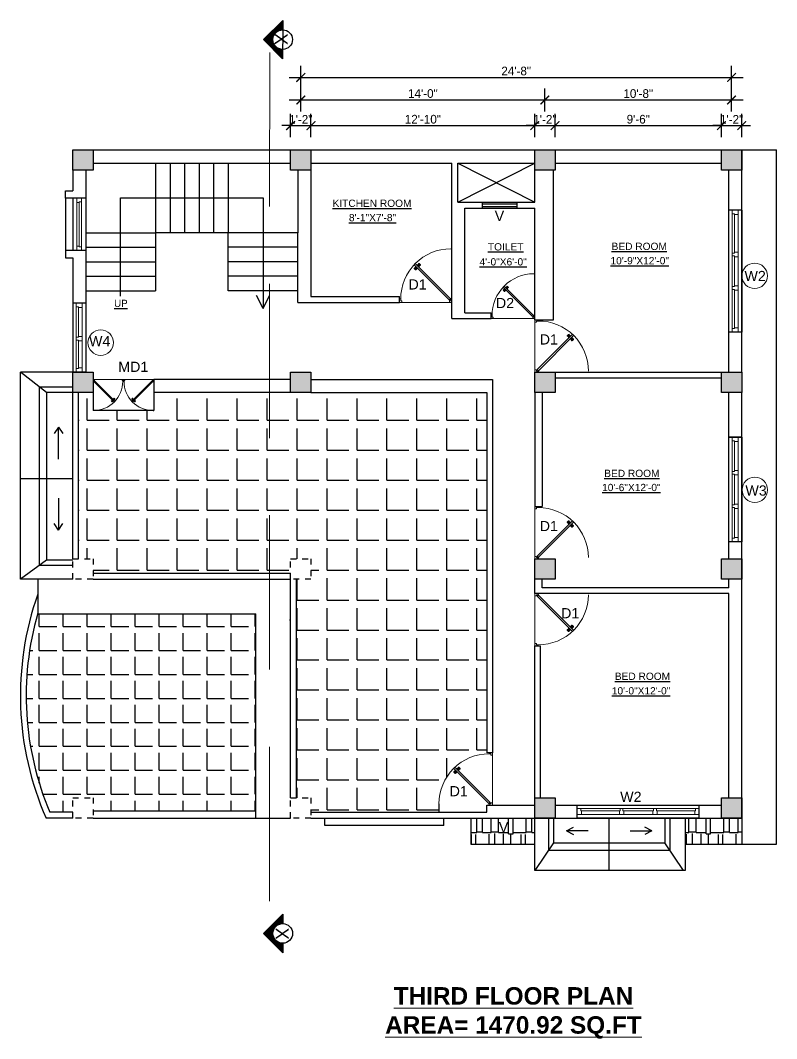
# Model space of a CAD drawing. Header units: inches. Extents: x 1397 to 20304, y -27267 to -746.
# Drawn here: x 6872 to 7393, y -10653 to -9951 of the extents above; entities that cross this region are included whole.
import ezdxf

# ---------------------------------------------------------------- set-up
doc = ezdxf.new("R2010")
doc.units = ezdxf.units.IN
doc.header["$LTSCALE"] = 17
doc.header["$MEASUREMENT"] = 0
for name, pattern in [('21_FP_00$0$HIDDEN', [0.375, 0.25, -0.125]), ('Dash1', [0.472441, 0.23622, -0.23622]), ('PHANTOM2', [1.25, 0.625, -0.125, 0.125, -0.125, 0.125, -0.125])]:
    doc.linetypes.add(name, pattern=pattern)
for name, color, linetype, lineweight in [('25 BOT BAR', 12, 'Continuous', 25), ('aa_section_line', 2, 'PHANTOM2', 13), ('door', 202, 'Continuous', 5), ('DOOR & WIN', 1, 'Continuous', 25), ('OUTLINE', 1, 'Continuous', 25), ('PUERTAS', 7, 'Continuous', 9), ('TEXT', 231, 'Continuous', 20), ('WINDOW FRAME PLAN', 162, 'Continuous', 18)]:
    doc.layers.add(name, color=color, linetype=linetype, lineweight=lineweight)
doc.layers.add('A-Sect-Iden', color=111, linetype='Continuous')
doc.styles.add('ARCHITECTURE', font='stylu.ttf')
doc.styles.add('DIMTEXT', font='arial.ttf', dxfattribs={"height": 6})
doc.styles.add('HEADING', font='swissel.ttf')
doc.dimstyles.new('8 SCALE', dxfattribs={"dimscale": 0, "dimtxt": 6, "dimasz": 6, "dimexe": 8, "dimexo": 8, "dimgap": 1.25, "dimtad": 1, "dimdec": 0, "dimzin": 3, "dimdsep": 46, "dimlunit": 4, "dimtxsty": 'ARCHITECTURE', "dimblk": 'ARCHTICK', "dimcen": 8, "dimdle": 8, "dimclrd": 5, "dimclre": 5, "dimclrt": 7, "dimadec": 0, "dimazin": 0, "dimtfac": 0.75, "dimtdec": 0, "dimtix": 1, "dimtmove": 2, "dimatfit": 3, "dimldrblk": 'ARCHTICK', "dimfxl": 8, "dimfxlon": 1, "dimtolj": 1, "dimtzin": 0, "dimlwd": -1, "dimlwe": -1, "dimarcsym": 0})
pattern_1 = [(0, (-1029.181, -9370.701), (25.5, 12), [6, -5, 7, -3, 9, -4]), (0, (-1023.181, -9370.201), (25.5, 12), [5, -19, 4, -6]), (0, (-1011.181, -9371.451), (25.5, 12), [3, -31]), (90, (-1029.1815, -9370.701), (-8.5, 12), [11.5, -36.5]), (90, (-1023.1815, -9370.701), (-8.5, 12), [11.25, -36.75]), (90, (-1018.1815, -9370.701), (-8.5, 12), [10.5, -37.5]), (90, (-1011.1815, -9371.451), (-8.5, 12), [11.5, -36.5]), (90, (-1008.1815, -9371.451), (-8.5, 12), [11.5, -36.5]), (90, (-999.1815, -9370.701), (-8.5, 12), [11, -37])]
pattern_2 = [(0, (-4219.174, 250.669), (0, 20.625), [15, -5.625]), (90, (-4219.174, 250.669), (-20.625, 1e-15), [15, -5.625])]

# ---------------------------------------------------------------- blocks, each defined once
blk = doc.blocks.new('DFFDFD')
at = {"layer": 'DOOR & WIN'}
for p, q in [((-13646.78, -2252.33), (-13646.78, -2168.33)), ((-13637.78, -2168.33), (-13646.78, -2168.33)), ((-13637.78, -2168.33), (-13637.78, -2252.33)), ((-13637.78, -2252.33), (-13646.78, -2252.33)), ((-13637.78, -2252.33), (-13646.78, -2252.33))]:
    blk.add_line(p, q, dxfattribs=at)
at = {"layer": 'WINDOW FRAME PLAN'}
for p, q in [((-13644.28, -2168.33), (-13644.28, -2170.83)), ((-13644.28, -2249.83), (-13644.28, -2170.83)), ((-13644.28, -2170.83), (-13642.78, -2170.83)), ((-13642.78, -2170.83), (-13642.78, -2171.33)), ((-13642.78, -2171.33), (-13642.78, -2197.83)), ((-13642.78, -2171.33), (-13640.28, -2171.33)), ((-13640.28, -2168.33), (-13640.28, -2171.33)), ((-13640.28, -2171.33), (-13640.28, -2249.33)), ((-13644.28, -2197.83), (-13642.78, -2197.83)), ((-13644.28, -2199.83), (-13642.78, -2199.83)), ((-13642.78, -2197.33), (-13640.28, -2197.33)), ((-13642.78, -2199.83), (-13642.78, -2200.33)), ((-13642.78, -2199.83), (-13642.78, -2220.83)), ((-13642.78, -2200.33), (-13640.28, -2200.33)), ((-13644.28, -2220.83), (-13642.78, -2220.83)), ((-13642.78, -2220.33), (-13640.28, -2220.33)), ((-13642.78, -2220.83), (-13642.78, -2220.33)), ((-13644.28, -2222.83), (-13642.78, -2222.83)), ((-13642.78, -2222.83), (-13642.78, -2249.33)), ((-13642.78, -2223.33), (-13640.28, -2223.33)), ((-13644.28, -2252.33), (-13644.28, -2249.83)), ((-13644.28, -2249.83), (-13642.78, -2249.83)), ((-13642.78, -2249.33), (-13640.28, -2249.33)), ((-13642.78, -2249.83), (-13642.78, -2249.33)), ((-13640.28, -2252.33), (-13640.28, -2249.33))]:
    blk.add_line(p, q, dxfattribs=at)
blk = doc.blocks.new('3ft')
at = {"layer": 'PUERTAS', "color": 6}
for p, q in [((1.01, 2.52), (25.23, 26.74)), ((26.05, 25.92), (1.77, 1.64)), ((26.05, 25.92), (25.23, 26.74)), ((0, 2.4), (0, 0)), ((0.72, 2.4), (0, 2.4)), ((1.6, 0), (0, 0)), ((0.72, 1.52), (0.72, 2.44)), ((0.8, 1.52), (0.72, 1.52)), ((0.8, 1.52), (0.8, 2.41)), ((0.8, 1.2), (0.8, 1.52)), ((1.6, 1.2), (0.8, 1.2)), ((1.57, 1.84), (0.94, 2.47)), ((1.63, 1.89), (0.97, 2.55)), ((1.63, 1.89), (1.57, 1.84)), ((1.77, 1.64), (1.57, 1.84)), ((1.6, 0), (1.6, 1.2)), ((34.4, 0), (34.4, 1.2)), ((34.4, 1.2), (35.2, 1.2)), ((34.4, 0), (36, 0)), ((35.2, 1.2), (35.2, 2.4)), ((35.2, 2.4), (36, 2.4)), ((36, 0), (36, 2.4))]:
    blk.add_line(p, q, dxfattribs=at)
at = {"layer": 'PUERTAS', "color": 8}
for p, q in [((22.57, 24.94), (21.65, 25.68)), ((22.63, 24.99), (21.69, 25.75)), ((22.74, 25.1), (21.84, 25.9)), ((22.13, 26.28), (21.98, 26.13)), ((22.88, 25.24), (22.01, 26.06)), ((22.13, 26.28), (22.27, 26.42)), ((22.29, 26.41), (22.27, 26.42)), ((23.16, 25.52), (22.34, 26.39)), ((23.3, 25.66), (22.5, 26.56)), ((23.41, 25.77), (22.65, 26.71)), ((22.69, 24.32), (23.02, 24.83)), ((23.46, 25.83), (22.72, 26.75)), ((22.95, 24.96), (22.84, 25.07)), ((22.98, 24.99), (22.86, 25.1)), ((23.03, 25.04), (22.91, 25.15)), ((22.91, 24.53), (23.1, 24.91)), ((23.11, 25.12), (22.99, 25.23)), ((23.13, 24.76), (23.18, 24.99)), ((23.28, 25.3), (23.17, 25.41)), ((23.36, 25.37), (23.25, 25.49)), ((23.31, 24.94), (23.28, 25.08)), ((23.41, 25.43), (23.3, 25.54)), ((23.46, 25.09), (23.32, 25.13)), ((23.44, 25.45), (23.33, 25.56)), ((23.64, 25.27), (23.41, 25.22)), ((23.87, 25.49), (23.49, 25.3)), ((24.08, 25.71), (23.57, 25.38)), ((23.63, 23.38), (24.14, 23.72)), ((23.84, 23.6), (24.22, 23.79)), ((24.07, 23.82), (24.3, 23.88)), ((24.25, 24), (24.39, 23.97)), ((24.25, 23.26), (24.99, 22.34)), ((24.27, 23.64), (24.38, 23.53)), ((24.3, 23.67), (24.41, 23.56)), ((24.3, 23.32), (25.06, 22.38)), ((24.35, 23.72), (24.46, 23.61)), ((24.4, 24.15), (24.43, 24.01)), ((24.41, 23.43), (25.2, 22.53)), ((24.43, 23.8), (24.54, 23.69)), ((24.58, 24.33), (24.52, 24.1)), ((24.55, 23.57), (25.37, 22.7)), ((24.6, 23.97), (24.72, 23.86)), ((24.8, 24.56), (24.61, 24.18)), ((25.02, 24.77), (24.68, 24.26)), ((24.68, 24.05), (24.79, 23.94)), ((24.73, 24.1), (24.85, 23.99)), ((24.76, 24.13), (24.87, 24.02)), ((24.83, 23.85), (25.7, 23.03)), ((24.97, 23.99), (25.87, 23.2)), ((25.08, 24.1), (26.02, 23.34)), ((25.14, 24.15), (26.06, 23.41)), ((25.58, 22.82), (25.43, 22.67)), ((25.58, 22.82), (25.73, 22.97)), ((25.72, 22.98), (25.73, 22.97)), ((0, 0), (36, 0))]:
    blk.add_line(p, q, dxfattribs=at)
at = {"layer": 'PUERTAS', "color": 1}
for p, q in [((21.67, 25.73), (22.17, 26.23)), ((22.49, 24.95), (21.67, 25.61)), ((21.7, 25.82), (22.14, 26.26)), ((21.73, 25.79), (21.7, 25.82)), ((22.58, 26.7), (22.14, 26.26)), ((22.67, 26.73), (22.17, 26.23)), ((22.61, 26.67), (22.58, 26.7)), ((22.6, 24.96), (23.02, 25.38)), ((22.61, 24.25), (22.92, 24.72)), ((22.62, 24.13), (22.61, 24.14)), ((22.7, 25.07), (22.71, 25.06)), ((23.45, 25.91), (22.79, 26.73)), ((22.82, 25.06), (23.08, 25.32)), ((22.94, 24.95), (22.83, 25.07)), ((22.92, 24.72), (22.92, 24.72)), ((22.93, 24.94), (23.19, 25.21)), ((22.93, 24.84), (22.93, 24.83)), ((23.44, 25.81), (23.02, 25.38)), ((23.34, 25.58), (23.08, 25.32)), ((23.46, 25.47), (23.19, 25.21)), ((23.33, 25.7), (23.34, 25.69)), ((23.45, 25.46), (23.33, 25.57)), ((23.44, 23.31), (23.45, 23.3)), ((23.56, 23.3), (24.03, 23.61)), ((23.57, 25.47), (23.57, 25.47)), ((24.15, 25.79), (23.68, 25.48)), ((23.68, 25.48), (23.68, 25.48)), ((24.03, 23.61), (24.03, 23.62)), ((24.14, 23.62), (24.14, 23.62)), ((24.25, 23.62), (24.51, 23.89)), ((24.27, 25.78), (24.26, 25.79)), ((24.26, 23.29), (24.69, 23.71)), ((24.26, 23.63), (24.37, 23.52)), ((24.26, 23.18), (24.92, 22.37)), ((24.37, 23.52), (24.63, 23.77)), ((24.37, 23.4), (24.37, 23.4)), ((24.78, 24.15), (24.51, 23.89)), ((24.89, 24.03), (24.63, 23.77)), ((25.11, 24.14), (24.69, 23.71)), ((24.77, 24.14), (24.88, 24.03)), ((24.79, 24.38), (24.78, 24.37)), ((24.78, 24.26), (24.78, 24.26)), ((25.1, 24.84), (24.79, 24.38)), ((25, 24.03), (25, 24.03)), ((25.04, 22.36), (25.54, 22.86)), ((25.09, 24.96), (25.1, 24.95)), ((25.1, 22.42), (25.13, 22.39)), ((25.13, 22.39), (25.57, 22.83)), ((25.22, 24.14), (26.03, 23.48)), ((26.04, 23.37), (25.54, 22.86)), ((26.01, 23.27), (25.57, 22.83)), ((25.98, 23.3), (26.01, 23.27))]:
    blk.add_line(p, q, dxfattribs=at)
at = {"layer": 'PUERTAS', "color": 2}
for p, q in [((21.99, 26.11), (21.98, 26.13)), ((25.42, 22.68), (25.43, 22.67))]:
    blk.add_line(p, q, dxfattribs=at)
at = {"layer": 'PUERTAS', "color": 6}
for radius in [0.155, 0.0752]:
    blk.add_circle((0.82, 2.56), radius, dxfattribs=at)
blk.add_arc((0.82, 2.56), 34.38, 359.72845, 90.03333, dxfattribs=at)
at = {"layer": 'PUERTAS', "color": 1}
for centre, start, end in [((22.54, 25.01), 231.07637, 315), ((22.67, 24.2), 135, 225), ((22.73, 26.68), 38.92363, 135), ((22.77, 25.12), 225, 315), ((22.99, 24.89), 135, 219.74275), ((22.87, 24.78), 315, 39.74275), ((23.28, 25.63), 315, 45), ((23.39, 25.86), 315, 38.92363), ((23.51, 23.36), 225, 315), ((23.51, 25.41), 50.25725, 135), ((23.62, 25.53), 230.25725, 315), ((24.09, 23.56), 50.25725, 135), ((24.2, 23.68), 230.25725, 315), ((24.2, 25.73), 45, 135), ((24.32, 23.23), 135, 218.92363), ((24.42, 23.46), 135, 225), ((24.84, 24.31), 135, 219.74275), ((24.72, 24.21), 315, 39.74275), ((24.94, 23.98), 45, 135), ((24.98, 22.42), 218.92363, 315), ((25.04, 24.89), 315, 45), ((25.17, 24.08), 51.07637, 135), ((25.98, 23.42), 315, 51.07637)]:
    blk.add_arc(centre, 0.08, start, end, dxfattribs=at)
blk = doc.blocks.new('*U2802')
at = {"color": 3, "xscale": -1}
blk.add_blockref('3ft', (42, 0), dxfattribs=at)
blk = doc.blocks.new('2ft6in')
at = {"layer": 'PUERTAS', "color": 2}
for p, q in [((0.84, 2.1), (21.02, 22.28)), ((21.71, 21.6), (1.47, 1.37)), ((18.33, 21.76), (18.31, 21.77)), ((21.71, 21.6), (21.02, 22.28)), ((21.18, 18.9), (21.2, 18.89)), ((0, 2), (0, 0)), ((0.6, 2), (0, 2)), ((1.33, 0), (0, 0)), ((0.6, 1.26), (0.6, 2.04)), ((0.67, 1.26), (0.6, 1.26)), ((0.67, 1.26), (0.67, 2.01)), ((0.67, 1), (0.67, 1.26)), ((1.33, 1), (0.67, 1)), ((1.31, 1.53), (0.79, 2.06)), ((1.36, 1.58), (0.81, 2.12)), ((1.36, 1.58), (1.31, 1.53)), ((1.47, 1.37), (1.31, 1.53)), ((1.33, 0), (1.33, 1)), ((28.67, 0), (28.67, 1)), ((28.67, 1), (29.33, 1)), ((28.67, 0), (30, 0)), ((29.33, 1), (29.33, 2)), ((29.33, 2), (30, 2)), ((30, 0), (30, 2))]:
    blk.add_line(p, q, dxfattribs=at)
at = {"layer": 'PUERTAS', "color": 8}
for p, q in [((18.81, 20.78), (18.04, 21.4)), ((18.86, 20.83), (18.08, 21.46)), ((18.95, 20.92), (18.2, 21.58)), ((18.44, 21.9), (18.31, 21.77)), ((19.07, 21.03), (18.34, 21.72)), ((18.44, 21.9), (18.56, 22.02)), ((18.58, 22.01), (18.56, 22.02)), ((19.3, 21.26), (18.61, 22)), ((19.42, 21.38), (18.75, 22.14)), ((19.51, 21.48), (18.88, 22.26)), ((19.55, 21.53), (18.93, 22.3)), ((19.4, 21.08), (19.31, 21.17)), ((19.47, 21.15), (19.38, 21.24)), ((19.51, 21.19), (19.42, 21.28)), ((19.53, 21.21), (19.44, 21.3)), ((19.7, 21.06), (19.51, 21.01)), ((19.89, 21.24), (19.58, 21.08)), ((20.07, 21.42), (19.64, 21.15)), ((18.91, 20.27), (19.19, 20.69)), ((19.13, 20.8), (19.03, 20.9)), ((19.15, 20.82), (19.05, 20.92)), ((19.09, 20.44), (19.25, 20.76)), ((19.19, 20.87), (19.1, 20.96)), ((19.25, 20.93), (19.16, 21.02)), ((19.28, 20.63), (19.32, 20.83)), ((19.43, 20.78), (19.4, 20.9)), ((19.55, 20.91), (19.43, 20.94)), ((19.69, 19.49), (20.12, 19.76)), ((19.87, 19.67), (20.18, 19.83)), ((20.06, 19.85), (20.25, 19.9)), ((20.21, 20), (20.33, 19.97)), ((20.21, 19.38), (20.83, 18.61)), ((20.23, 19.7), (20.32, 19.61)), ((20.25, 19.72), (20.34, 19.63)), ((20.25, 19.43), (20.88, 18.65)), ((20.29, 19.76), (20.38, 19.67)), ((20.33, 20.13), (20.36, 20.01)), ((20.34, 19.53), (21, 18.77)), ((20.36, 19.83), (20.45, 19.74)), ((20.48, 20.28), (20.44, 20.08)), ((20.46, 19.64), (21.14, 18.91)), ((20.5, 19.98), (20.6, 19.89)), ((20.67, 20.47), (20.51, 20.15)), ((20.85, 20.64), (20.57, 20.22)), ((20.57, 20.04), (20.66, 19.95)), ((20.61, 20.09), (20.7, 19.99)), ((20.63, 20.11), (20.72, 20.01)), ((20.69, 19.87), (21.42, 19.19)), ((20.81, 19.99), (21.56, 19.33)), ((20.9, 20.08), (21.68, 19.45)), ((20.95, 20.13), (21.72, 19.51)), ((21.32, 19.01), (21.2, 18.89)), ((21.32, 19.01), (21.44, 19.14)), ((21.43, 19.15), (21.44, 19.14)), ((0, 0), (30, 0))]:
    blk.add_line(p, q, dxfattribs=at)
at = {"layer": 'PUERTAS', "color": 1}
for p, q in [((18.06, 21.44), (18.48, 21.86)), ((18.74, 20.79), (18.06, 21.34)), ((18.08, 21.51), (18.45, 21.88)), ((18.11, 21.49), (18.08, 21.51)), ((18.82, 22.25), (18.45, 21.88)), ((18.9, 22.28), (18.48, 21.86)), ((18.84, 22.23), (18.82, 22.25)), ((18.83, 20.8), (19.18, 21.15)), ((19.54, 21.59), (18.99, 22.27)), ((19.02, 20.88), (19.24, 21.1)), ((19.54, 21.5), (19.18, 21.15)), ((19.45, 21.31), (19.24, 21.1)), ((19.55, 21.22), (19.33, 21.01)), ((19.45, 21.41), (19.45, 21.41)), ((19.54, 21.22), (19.45, 21.31)), ((19.64, 21.23), (19.64, 21.23)), ((19.74, 21.24), (19.73, 21.23)), ((20.12, 21.49), (19.74, 21.24)), ((20.22, 21.48), (20.22, 21.49)), ((18.84, 20.21), (19.1, 20.6)), ((18.85, 20.11), (18.84, 20.12)), ((18.92, 20.89), (18.93, 20.88)), ((19.12, 20.8), (19.03, 20.89)), ((19.1, 20.7), (19.11, 20.69)), ((19.1, 20.6), (19.1, 20.6)), ((19.11, 20.79), (19.33, 21.01)), ((19.53, 19.43), (19.54, 19.42)), ((19.64, 19.42), (20.02, 19.67)), ((20.02, 19.67), (20.03, 19.68)), ((20.12, 19.68), (20.12, 19.68)), ((20.21, 19.69), (20.43, 19.9)), ((20.22, 19.41), (20.57, 19.76)), ((20.22, 19.69), (20.31, 19.6)), ((20.22, 19.32), (20.76, 18.64)), ((20.31, 19.6), (20.52, 19.81)), ((20.31, 19.5), (20.31, 19.5)), ((20.65, 20.12), (20.43, 19.9)), ((20.74, 20.03), (20.52, 19.81)), ((20.93, 20.11), (20.57, 19.76)), ((20.64, 20.11), (20.73, 20.02)), ((20.66, 20.31), (20.65, 20.31)), ((20.65, 20.21), (20.65, 20.22)), ((20.91, 20.7), (20.66, 20.31)), ((20.84, 20.02), (20.83, 20.03)), ((20.86, 18.63), (21.28, 19.05)), ((20.91, 20.8), (20.91, 20.79)), ((20.91, 18.68), (20.94, 18.66)), ((20.94, 18.66), (21.31, 19.03)), ((21.02, 20.12), (21.7, 19.57)), ((21.7, 19.47), (21.28, 19.05)), ((21.67, 19.4), (21.31, 19.03)), ((21.65, 19.42), (21.67, 19.4))]:
    blk.add_line(p, q, dxfattribs=at)
at = {"layer": 'PUERTAS', "color": 2}
for radius in [0.129, 0.0627]:
    blk.add_circle((0.68, 2.14), radius, dxfattribs=at)
at = {"layer": 'PUERTAS', "color": 8}
blk.add_arc((0.68, 2.14), 28.65, 359.72845, 90.03333, dxfattribs=at)
at = {"layer": 'PUERTAS', "color": 1}
for centre, start, end in [((18.94, 22.23), 38.92363, 135), ((19.4, 21.36), 315, 45), ((19.49, 21.55), 315, 38.92363), ((19.6, 21.18), 50.25725, 135), ((19.68, 21.28), 230.25725, 315), ((20.17, 21.44), 45, 135), ((18.78, 20.84), 231.07637, 315), ((18.89, 20.16), 135, 225), ((18.97, 20.93), 225, 315), ((19.16, 20.74), 135, 219.74275), ((19.06, 20.65), 315, 39.74275), ((19.59, 19.47), 225, 315), ((20.07, 19.63), 50.25725, 135), ((20.16, 19.73), 230.25725, 315), ((20.27, 19.36), 135, 218.92363), ((20.35, 19.55), 135, 225), ((20.7, 20.26), 135, 219.74275), ((20.6, 20.17), 315, 39.74275), ((20.78, 19.98), 45, 135), ((20.82, 18.68), 218.92363, 315), ((20.87, 20.75), 315, 45), ((20.98, 20.07), 51.07637, 135), ((21.65, 19.52), 315, 51.07637)]:
    blk.add_arc(centre, 0.0667, start, end, dxfattribs=at)
blk = doc.blocks.new('*U2794')
at = {"color": 3, "xscale": -1}
blk.add_blockref('2ft6in', (42, 0), dxfattribs=at)
blk = doc.blocks.new('MAIN DLOOR')
at = {"layer": 'door', "color": 3, "rotation": 180}
for p, xscale, yscale, zscale in [((11264.75, 306.61), 0.7999999999592546, 0.7999999999592546, 0.7999999999592546), ((11245.55, 306.61), -0.7999999999592546, 0.7999999999374268, 0.7999999998966563)]:
    blk.add_blockref('*U2794', p, dxfattribs=dict(at, xscale=xscale, yscale=yscale, zscale=zscale))
blk = doc.blocks.new('ffddd')
at = {"layer": 'DOOR & WIN'}
for p, q in [((-13345.31, -2388.07), (-13345.31, -2316.07)), ((-13336.31, -2316.07), (-13345.31, -2316.07)), ((-13336.31, -2316.07), (-13336.31, -2388.07)), ((-13336.31, -2388.07), (-13345.31, -2388.07)), ((-13336.31, -2388.07), (-13345.31, -2388.07))]:
    blk.add_line(p, q, dxfattribs=at)
at = {"layer": 'WINDOW FRAME PLAN'}
for p, q in [((-13342.81, -2316.07), (-13342.81, -2318.57)), ((-13342.81, -2385.57), (-13342.81, -2318.57)), ((-13342.81, -2318.57), (-13341.31, -2318.57)), ((-13341.31, -2318.57), (-13341.31, -2319.07)), ((-13341.31, -2319.07), (-13341.31, -2339.57)), ((-13341.31, -2319.07), (-13338.81, -2319.07)), ((-13338.81, -2316.07), (-13338.81, -2319.07)), ((-13338.81, -2319.07), (-13338.81, -2385.07)), ((-13342.81, -2339.57), (-13341.31, -2339.57)), ((-13341.31, -2339.07), (-13338.81, -2339.07)), ((-13342.81, -2341.57), (-13341.31, -2341.57)), ((-13341.31, -2341.57), (-13341.31, -2342.07)), ((-13341.31, -2341.57), (-13341.31, -2362.57)), ((-13341.31, -2342.07), (-13338.81, -2342.07)), ((-13341.31, -2362.07), (-13338.81, -2362.07)), ((-13341.31, -2362.57), (-13341.31, -2362.07)), ((-13342.81, -2362.57), (-13341.31, -2362.57)), ((-13342.81, -2364.57), (-13341.31, -2364.57)), ((-13341.31, -2364.57), (-13341.31, -2385.57)), ((-13341.31, -2365.07), (-13338.81, -2365.07)), ((-13342.81, -2388.07), (-13342.81, -2385.57)), ((-13342.81, -2385.57), (-13341.31, -2385.57)), ((-13341.31, -2385.07), (-13338.81, -2385.07)), ((-13341.31, -2385.57), (-13341.31, -2385.07)), ((-13338.81, -2388.07), (-13338.81, -2385.07))]:
    blk.add_line(p, q, dxfattribs=at)
blk = doc.blocks.new('_ArchTick')
at = {"color": 0, "linetype": 'ByBlock', "const_width": 0.15}
blk.add_lwpolyline([(-0.5, -0.5), (0.5, 0.5)], dxfattribs=at)
blk = doc.blocks.new('*D3047')
at = {"layer": 'Defpoints', "color": 0, "transparency": 16777216}
for p in [(7072.29, -10023.93), (7058.29, -10040.67), (7072.29, -10040.67)]:
    blk.add_point(p, dxfattribs=at)
at = {"layer": 'OUTLINE', "color": 5, "transparency": 16777216}
for p, q in [((7058.29, -10031.93), (7058.29, -10015.93)), ((7072.29, -10031.93), (7072.29, -10015.93)), ((7058.29, -10023.93), (7052.29, -10023.93)), ((7058.29, -10023.93), (7072.29, -10023.93)), ((7072.29, -10023.93), (7078.29, -10023.93))]:
    blk.add_line(p, q, dxfattribs=at)
at = {"layer": 'OUTLINE', "color": 5, "transparency": 16777216, "xscale": 6, "yscale": 6, "zscale": 6}
blk.add_blockref('_ArchTick', (7058.29, -10023.93), dxfattribs=at)
at = {"layer": 'OUTLINE', "color": 5, "transparency": 16777216, "xscale": 6, "yscale": 6, "zscale": 6, "rotation": 180}
blk.add_blockref('_ArchTick', (7072.29, -10023.93), dxfattribs=at)
at = {"layer": 'OUTLINE', "color": 7, "transparency": 16777216, "insert": (7065.29, -10019.62), "char_height": 6, "attachment_point": 5, "style": 'ARCHITECTURE'}
blk.add_mtext('\\A1;1\'-2"', dxfattribs=at)
blk = doc.blocks.new('*D3048')
at = {"layer": 'Defpoints', "color": 0, "transparency": 16777216}
for p in [(7226.29, -10023.93), (7072.29, -10040.67), (7226.29, -10040.67)]:
    blk.add_point(p, dxfattribs=at)
at = {"layer": 'OUTLINE', "color": 5, "transparency": 16777216}
for p, q in [((7072.29, -10031.93), (7072.29, -10015.93)), ((7226.29, -10031.93), (7226.29, -10015.93)), ((7064.29, -10023.93), (7234.29, -10023.93))]:
    blk.add_line(p, q, dxfattribs=at)
at = {"layer": 'OUTLINE', "color": 5, "transparency": 16777216, "xscale": 6, "yscale": 6, "zscale": 6, "rotation": 180}
blk.add_blockref('_ArchTick', (7072.29, -10023.93), dxfattribs=at)
at = {"layer": 'OUTLINE', "color": 5, "transparency": 16777216, "xscale": 6, "yscale": 6, "zscale": 6}
blk.add_blockref('_ArchTick', (7226.29, -10023.93), dxfattribs=at)
at = {"layer": 'OUTLINE', "color": 7, "transparency": 16777216, "insert": (7149.29, -10019.57), "char_height": 6, "attachment_point": 5, "style": 'ARCHITECTURE'}
blk.add_mtext('\\A1;12\'-10"', dxfattribs=at)
blk = doc.blocks.new('*D3049')
at = {"layer": 'Defpoints', "color": 0, "transparency": 16777216}
for p in [(7240.29, -10023.93), (7226.29, -10040.67), (7240.29, -10040.67)]:
    blk.add_point(p, dxfattribs=at)
at = {"layer": 'OUTLINE', "color": 5, "transparency": 16777216}
for p, q in [((7226.29, -10031.93), (7226.29, -10015.93)), ((7240.29, -10031.93), (7240.29, -10015.93)), ((7226.29, -10023.93), (7220.29, -10023.93)), ((7226.29, -10023.93), (7240.29, -10023.93)), ((7240.29, -10023.93), (7246.29, -10023.93))]:
    blk.add_line(p, q, dxfattribs=at)
at = {"layer": 'OUTLINE', "color": 5, "transparency": 16777216, "xscale": 6, "yscale": 6, "zscale": 6}
blk.add_blockref('_ArchTick', (7226.29, -10023.93), dxfattribs=at)
at = {"layer": 'OUTLINE', "color": 5, "transparency": 16777216, "xscale": 6, "yscale": 6, "zscale": 6, "rotation": 180}
blk.add_blockref('_ArchTick', (7240.29, -10023.93), dxfattribs=at)
at = {"layer": 'OUTLINE', "color": 7, "transparency": 16777216, "insert": (7233.29, -10019.62), "char_height": 6, "attachment_point": 5, "style": 'ARCHITECTURE'}
blk.add_mtext('\\A1;1\'-2"', dxfattribs=at)
blk = doc.blocks.new('*D3050')
at = {"layer": 'Defpoints', "color": 0, "transparency": 16777216}
for p in [(7354.76, -10023.93), (7240.29, -10040.67), (7354.76, -10040.67)]:
    blk.add_point(p, dxfattribs=at)
at = {"layer": 'OUTLINE', "color": 5, "transparency": 16777216}
for p, q in [((7240.29, -10031.93), (7240.29, -10015.93)), ((7354.76, -10031.93), (7354.76, -10015.93)), ((7232.29, -10023.93), (7362.76, -10023.93))]:
    blk.add_line(p, q, dxfattribs=at)
at = {"layer": 'OUTLINE', "color": 5, "transparency": 16777216, "xscale": 6, "yscale": 6, "zscale": 6, "rotation": 180}
blk.add_blockref('_ArchTick', (7240.29, -10023.93), dxfattribs=at)
at = {"layer": 'OUTLINE', "color": 5, "transparency": 16777216, "xscale": 6, "yscale": 6, "zscale": 6}
blk.add_blockref('_ArchTick', (7354.76, -10023.93), dxfattribs=at)
at = {"layer": 'OUTLINE', "color": 7, "transparency": 16777216, "insert": (7297.52, -10019.57), "char_height": 6, "attachment_point": 5, "style": 'ARCHITECTURE'}
blk.add_mtext('\\A1;9\'-6"', dxfattribs=at)
blk = doc.blocks.new('*D3051')
at = {"layer": 'Defpoints', "color": 0, "transparency": 16777216}
for p in [(7368.76, -10023.93), (7354.76, -10040.67), (7368.76, -10040.67)]:
    blk.add_point(p, dxfattribs=at)
at = {"layer": 'OUTLINE', "color": 5, "transparency": 16777216}
for p, q in [((7354.76, -10031.93), (7354.76, -10015.93)), ((7368.76, -10031.93), (7368.76, -10015.93)), ((7354.76, -10023.93), (7348.76, -10023.93)), ((7354.76, -10023.93), (7368.76, -10023.93)), ((7368.76, -10023.93), (7374.76, -10023.93))]:
    blk.add_line(p, q, dxfattribs=at)
at = {"layer": 'OUTLINE', "color": 5, "transparency": 16777216, "xscale": 6, "yscale": 6, "zscale": 6}
blk.add_blockref('_ArchTick', (7354.76, -10023.93), dxfattribs=at)
at = {"layer": 'OUTLINE', "color": 5, "transparency": 16777216, "xscale": 6, "yscale": 6, "zscale": 6, "rotation": 180}
blk.add_blockref('_ArchTick', (7368.76, -10023.93), dxfattribs=at)
at = {"layer": 'OUTLINE', "color": 7, "transparency": 16777216, "insert": (7361.76, -10019.62), "char_height": 6, "attachment_point": 5, "style": 'ARCHITECTURE'}
blk.add_mtext('\\A1;1\'-2"', dxfattribs=at)
blk = doc.blocks.new('*D3052')
at = {"layer": 'Defpoints', "color": 0, "transparency": 16777216}
for p in [(7233.29, -10006.29), (7065.29, -10047.67), (7233.29, -10047.67)]:
    blk.add_point(p, dxfattribs=at)
at = {"layer": 'OUTLINE', "color": 5, "transparency": 16777216}
for p, q in [((7065.29, -10014.29), (7065.29, -9998.29)), ((7233.29, -10014.29), (7233.29, -9998.29)), ((7057.29, -10006.29), (7241.29, -10006.29))]:
    blk.add_line(p, q, dxfattribs=at)
at = {"layer": 'OUTLINE', "color": 5, "transparency": 16777216, "xscale": 6, "yscale": 6, "zscale": 6, "rotation": 180}
blk.add_blockref('_ArchTick', (7065.29, -10006.29), dxfattribs=at)
at = {"layer": 'OUTLINE', "color": 5, "transparency": 16777216, "xscale": 6, "yscale": 6, "zscale": 6}
blk.add_blockref('_ArchTick', (7233.29, -10006.29), dxfattribs=at)
at = {"layer": 'OUTLINE', "color": 7, "transparency": 16777216, "insert": (7149.29, -10001.88), "char_height": 6, "attachment_point": 5, "style": 'ARCHITECTURE'}
blk.add_mtext('\\A1;14\'-0"', dxfattribs=at)
blk = doc.blocks.new('*D3053')
at = {"layer": 'Defpoints', "color": 0, "transparency": 16777216}
for p in [(7361.76, -10006.29), (7233.29, -10047.67), (7361.76, -10047.67)]:
    blk.add_point(p, dxfattribs=at)
at = {"layer": 'OUTLINE', "color": 5, "transparency": 16777216}
for p, q in [((7233.29, -10014.29), (7233.29, -9998.29)), ((7361.76, -10014.29), (7361.76, -9998.29)), ((7225.29, -10006.29), (7369.76, -10006.29))]:
    blk.add_line(p, q, dxfattribs=at)
at = {"layer": 'OUTLINE', "color": 5, "transparency": 16777216, "xscale": 6, "yscale": 6, "zscale": 6, "rotation": 180}
blk.add_blockref('_ArchTick', (7233.29, -10006.29), dxfattribs=at)
at = {"layer": 'OUTLINE', "color": 5, "transparency": 16777216, "xscale": 6, "yscale": 6, "zscale": 6}
blk.add_blockref('_ArchTick', (7361.76, -10006.29), dxfattribs=at)
at = {"layer": 'OUTLINE', "color": 7, "transparency": 16777216, "insert": (7297.52, -10001.91), "char_height": 6, "attachment_point": 5, "style": 'ARCHITECTURE'}
blk.add_mtext('\\A1;10\'-8"', dxfattribs=at)
blk = doc.blocks.new('*D3054')
at = {"layer": 'Defpoints', "color": 0, "transparency": 16777216}
for p in [(7361.76, -9990.77), (7065.29, -10047.67), (7361.76, -10047.67)]:
    blk.add_point(p, dxfattribs=at)
at = {"layer": 'OUTLINE', "color": 5, "transparency": 16777216}
for p, q in [((7065.29, -9998.77), (7065.29, -9982.77)), ((7361.76, -9998.77), (7361.76, -9982.77)), ((7057.29, -9990.77), (7369.76, -9990.77))]:
    blk.add_line(p, q, dxfattribs=at)
at = {"layer": 'OUTLINE', "color": 5, "transparency": 16777216, "xscale": 6, "yscale": 6, "zscale": 6, "rotation": 180}
blk.add_blockref('_ArchTick', (7065.29, -9990.77), dxfattribs=at)
at = {"layer": 'OUTLINE', "color": 5, "transparency": 16777216, "xscale": 6, "yscale": 6, "zscale": 6}
blk.add_blockref('_ArchTick', (7361.76, -9990.77), dxfattribs=at)
at = {"layer": 'OUTLINE', "color": 7, "transparency": 16777216, "insert": (7213.52, -9986.38), "char_height": 6, "attachment_point": 5, "style": 'ARCHITECTURE'}
blk.add_mtext('\\A1;24\'-8"', dxfattribs=at)
blk = doc.blocks.new('*U3030')
at = {"color": 3}
blk.add_blockref('3ft', (0, 0), dxfattribs=at)

msp = doc.modelspace()

# ---------------------------------------------------------------- hatches: boundary and pattern name
at = {"layer": 'A-Sect-Iden', "ltscale": 0.5}
h = msp.add_hatch(dxfattribs=at)
h.set_pattern_fill('ANSI37', color=2, scale=5, style=0)
h.set_pattern_definition([(45, (-18796.2481, -16146.244), (-0.441941738, 0.441941738), []), (135, (-18796.2481, -16146.244), (-0.441941738, -0.441941738), [])])
h.paths.add_polyline_path([(7052.76, -9971.48), (7052.69, -9977.97), (7039.59, -9964.59), (7052.96, -9951.48), (7052.9, -9957.98, 1)])
h = msp.add_hatch(dxfattribs=at)
h.set_pattern_fill('ANSI37', color=2, scale=5, style=0)
h.set_pattern_definition([(45, (-18796.2235, -16761.6179), (-0.441941738, 0.441941738), []), (135, (-18796.2235, -16761.6179), (-0.441941738, -0.441941738), [])])
h.paths.add_polyline_path([(7052.85, -10586.85), (7052.85, -10593.34), (7039.61, -10580.1), (7052.85, -10566.86), (7052.85, -10573.35, 1)])
at = {"layer": 'DOOR & WIN'}
h = msp.add_hatch(color=256, dxfattribs=at)
h.dxf.hatch_style = 1
h.paths.add_polyline_path([(6908.29, -10040.67), (6908.29, -10054.67), (6922.29, -10054.67), (6922.29, -10040.67)])
h = msp.add_hatch(color=256, dxfattribs=at)
h.dxf.hatch_style = 1
h.paths.add_polyline_path([(7058.29, -10040.67), (7058.29, -10054.67), (7072.29, -10054.67), (7072.29, -10040.67)])
h = msp.add_hatch(color=256, dxfattribs=at)
h.dxf.hatch_style = 1
h.paths.add_polyline_path([(7240.29, -10040.67), (7226.29, -10040.67), (7226.29, -10054.67), (7240.29, -10054.67)])
h = msp.add_hatch(color=256, dxfattribs=at)
h.dxf.hatch_style = 1
h.paths.add_polyline_path([(7368.76, -10040.67), (7354.76, -10040.67), (7354.76, -10054.67), (7368.76, -10054.67)])
h = msp.add_hatch(color=256, dxfattribs=at)
h.dxf.hatch_style = 1
h.paths.add_polyline_path([(6922.29, -10193.67), (6908.29, -10193.67), (6908.29, -10207.67), (6922.29, -10207.67)])
h = msp.add_hatch(color=256, dxfattribs=at)
h.dxf.hatch_style = 1
h.paths.add_polyline_path([(7072.29, -10193.67), (7058.29, -10193.67), (7058.29, -10207.67), (7072.29, -10207.67)])
h = msp.add_hatch(color=256, dxfattribs=at)
h.dxf.hatch_style = 1
h.paths.add_polyline_path([(7240.29, -10193.67), (7226.29, -10193.67), (7226.29, -10207.67), (7240.29, -10207.67)])
h = msp.add_hatch(color=256, dxfattribs=at)
h.dxf.hatch_style = 1
h.paths.add_polyline_path([(7368.76, -10193.67), (7354.76, -10193.67), (7354.76, -10207.67), (7368.76, -10207.67)])
h = msp.add_hatch(color=256, dxfattribs=at)
h.dxf.hatch_style = 1
h.paths.add_polyline_path([(7240.29, -10322.15), (7226.29, -10322.15), (7226.29, -10336.15), (7240.29, -10336.15)])
h = msp.add_hatch(color=256, dxfattribs=at)
h.dxf.hatch_style = 1
h.paths.add_polyline_path([(7368.76, -10322.15), (7354.76, -10322.15), (7354.76, -10336.15), (7368.76, -10336.15)])
h = msp.add_hatch(color=256, dxfattribs=at)
h.dxf.hatch_style = 1
h.paths.add_polyline_path([(7240.29, -10486.67), (7226.29, -10486.67), (7226.29, -10500.67), (7240.29, -10500.67)])
h = msp.add_hatch(color=256, dxfattribs=at)
h.dxf.hatch_style = 1
h.paths.add_polyline_path([(7368.76, -10486.67), (7354.76, -10486.67), (7354.76, -10500.67), (7368.76, -10500.67)])
at = {"layer": 'OUTLINE'}
h = msp.add_hatch(dxfattribs=at)
h.set_pattern_fill('ANGLE', color=8, scale=75)
h.set_pattern_definition(pattern_2)
h.paths.add_polyline_path([(7043.86, -10332.15), (7043.86, -10207.67), (6964.04, -10207.67), (6964.04, -10220.09), (6963.57, -10220.09), (6922.29, -10220.09), (6922.29, -10207.67), (6912.29, -10207.67), (6912.29, -10322.15), (6922.29, -10322.15), (6922.29, -10332.15)])
h = msp.add_hatch(dxfattribs=at)
h.set_pattern_fill('ANGLE', color=8, scale=75)
h.set_pattern_definition(pattern_2)
h.paths.add_polyline_path([(7193.29, -10207.67), (7072.29, -10207.67), (7058.29, -10207.67), (7043.86, -10207.67), (7043.86, -10332.15), (7058.29, -10332.15), (7058.29, -10322.15), (7072.29, -10322.15), (7072.29, -10336.15), (7062.29, -10336.15), (7062.29, -10486.67), (7072.29, -10486.67), (7072.29, -10496.67), (7160.35, -10496.67), (7160.35, -10490.87, -0.415773), (7194.89, -10456.47), (7194.89, -10455.67), (7193.29, -10455.67)])
h = msp.add_hatch(dxfattribs=at)
h.set_pattern_fill('ANGLE', color=8, scale=60)
h.set_pattern_definition([(0, (-4219.174, -914.273), (0, 16.5), [12, -4.5]), (90, (-4219.174, -914.273), (-16.5, 1e-15), [12, -4.5])])
edge = h.paths.add_edge_path()
edge.add_line((6884.29, -10360.15), (6884.29, -10359.62))
edge.add_arc((7081.85, -10416.41), 205.56, 163.96271, 202.98171)
edge.add_line((6892.61, -10496.67), (6908.29, -10496.67))
edge.add_line((6908.29, -10496.67), (6908.29, -10486.67))
edge.add_line((6908.29, -10486.67), (6922.29, -10486.67))
edge.add_line((6922.29, -10486.67), (6922.29, -10495.67))
edge.add_line((6922.29, -10495.67), (7034.29, -10495.67))
edge.add_line((7034.29, -10495.67), (7034.29, -10360.15))
edge.add_line((7034.29, -10360.15), (6884.29, -10360.15))
h = msp.add_hatch(dxfattribs=at)
h.set_pattern_fill('AR-RSHKE', color=8)
h.set_pattern_definition(pattern_1)
h.paths.add_polyline_path([(7226.29, -10518.67), (7226.29, -10500.67), (7182.29, -10500.67), (7182.29, -10518.67)])
h.paths.add_polyline_path([(7197.54, -10512.22), (7207.57, -10512.22), (7207.57, -10501.72), (7197.54, -10501.72)], flags=24)
h = msp.add_hatch(dxfattribs=at)
h.set_pattern_fill('AR-RSHKE', color=8)
h.set_pattern_definition(pattern_1)
h.paths.add_polyline_path([(7368.76, -10518.67), (7368.76, -10500.67), (7354.76, -10500.67), (7329.76, -10500.67), (7329.76, -10518.67)])

# ---------------------------------------------------------------- linework, layer by layer
at = {"layer": '25 BOT BAR'}
for p, q in [((6922.29, -10040.67), (7058.29, -10040.67)), ((6922.29, -10049.67), (7058.29, -10049.67)), ((6965.29, -10049.67), (6965.29, -10097.67)), ((6975.29, -10049.67), (6975.29, -10097.67)), ((6985.29, -10049.67), (6985.29, -10097.67)), ((6995.29, -10049.67), (6995.29, -10097.67)), ((7005.29, -10049.67), (7005.29, -10097.67)), ((7015.29, -10049.67), (7015.29, -10097.67)), ((7173.29, -10076.67), (7226.29, -10049.67)), ((7173.29, -10049.67), (7226.29, -10076.67)), ((6908.29, -10054.67), (6908.29, -10068.85)), ((6917.29, -10054.67), (6917.29, -10193.67)), ((7063.29, -10054.67), (7063.29, -10097.67)), ((7072.29, -10054.67), (7072.29, -10141.67)), ((6903.29, -10073.85), (6903.29, -10068.85)), ((6903.29, -10068.85), (6908.29, -10068.85)), ((6908.29, -10073.85), (6903.29, -10073.85)), ((6903.29, -10073.85), (6903.29, -10109.85)), ((6908.29, -10073.85), (6908.29, -10109.85)), ((6917.29, -10073.85), (6908.29, -10073.85)), ((6941.29, -10073.67), (7039.29, -10073.67)), ((6941.29, -10141.46), (6941.29, -10073.67)), ((7039.29, -10073.67), (7039.29, -10149.8)), ((7190.29, -10080.67), (7190.29, -10076.67)), ((7190.29, -10077.67), (7214.29, -10077.67)), ((7190.29, -10079.67), (7214.29, -10079.67)), ((7214.29, -10080.67), (7214.29, -10076.67)), ((6917.29, -10097.67), (6965.29, -10097.67)), ((7015.29, -10097.67), (6965.29, -10097.67)), ((6965.29, -10097.67), (6965.29, -10137.67)), ((7063.29, -10097.67), (7015.29, -10097.67)), ((7015.29, -10137.67), (7015.29, -10097.67)), ((7063.29, -10145.67), (7063.29, -10097.67)), ((6917.29, -10107.67), (6965.29, -10107.67)), ((7063.29, -10107.67), (7015.29, -10107.67)), ((6908.29, -10109.85), (6903.29, -10109.85)), ((6903.29, -10109.85), (6903.29, -10114.85)), ((6903.29, -10114.85), (6908.29, -10114.85)), ((6917.29, -10109.85), (6908.29, -10109.85)), ((6908.29, -10114.85), (6908.29, -10193.67)), ((6917.29, -10117.67), (6965.29, -10117.67)), ((7063.29, -10117.67), (7015.29, -10117.67)), ((6917.29, -10127.67), (6965.29, -10127.67)), ((7063.29, -10127.67), (7015.29, -10127.67)), ((6917.29, -10137.67), (6965.29, -10137.67)), ((7063.29, -10137.67), (7015.29, -10137.67)), ((7039.29, -10149.8), (7034.9, -10140.96)), ((7039.29, -10149.8), (7043.69, -10140.96)), ((7072.29, -10141.67), (7133.29, -10141.67)), ((7133.29, -10145.67), (7133.29, -10141.67)), ((7063.29, -10145.67), (7072.29, -10145.67)), ((7072.29, -10145.67), (7133.29, -10145.67)), ((7196.29, -10156.73), (7196.29, -10152.73)), ((7226.29, -10157.67), (7239.29, -10157.67)), ((7058.29, -10198.67), (6964.04, -10198.67)), ((7072.29, -10198.67), (7197.29, -10198.67)), ((7197.29, -10198.67), (7197.29, -10455.67)), ((6908.29, -10322.15), (6908.29, -10207.67)), ((6912.29, -10322.15), (6912.29, -10207.67)), ((6922.29, -10207.67), (6922.29, -10220.09)), ((7058.29, -10207.67), (6964.04, -10207.67)), ((6964.04, -10207.67), (6964.04, -10220.09)), ((7072.29, -10207.67), (7193.29, -10207.67)), ((7193.29, -10207.67), (7193.29, -10455.67)), ((7226.29, -10207.67), (7226.29, -10286.15)), ((7231.29, -10207.67), (7231.29, -10286.15)), ((7359.76, -10238.45), (7359.76, -10207.67)), ((7368.76, -10238.45), (7368.76, -10207.67)), ((6963.57, -10220.09), (6922.29, -10220.09)), ((6963.57, -10220.09), (6964.04, -10220.09)), ((7226.29, -10286.15), (7231.29, -10286.15)), ((6922.29, -10332.15), (7058.29, -10332.15)), ((6884.29, -10336.15), (6884.29, -10360.15)), ((6922.29, -10336.15), (7058.29, -10336.15)), ((7058.29, -10486.67), (7058.29, -10336.15)), ((7062.29, -10486.67), (7062.29, -10336.15)), ((7226.29, -10346.15), (7226.29, -10336.15)), ((7231.29, -10342.15), (7231.29, -10336.15)), ((6884.29, -10360.15), (7034.29, -10360.15)), ((7034.29, -10500.67), (7034.29, -10360.15)), ((7057.49, -10364.09), (7058.29, -10364.09)), ((7226.29, -10382.15), (7230.29, -10382.15)), ((7197.29, -10455.67), (7193.29, -10455.67)), ((7160.35, -10490.87), (7160.35, -10496.67)), ((7193.29, -10496.67), (7193.29, -10491.67)), ((6922.29, -10495.67), (7034.29, -10495.67)), ((6922.29, -10500.67), (7058.29, -10500.67)), ((7081.79, -10505.67), (7081.79, -10500.67)), ((7163.79, -10505.67), (7163.79, -10500.67)), ((7163.79, -10505.67), (7081.79, -10505.67))]:
    msp.add_line(p, q, dxfattribs=at)
for radius, start, end in [(209.56, 160.51647, 203.70779), (205.56, 163.96271, 202.98171)]:
    msp.add_arc((7081.85, -10416.41), radius, start, end, dxfattribs=at)
at = {"layer": 'A-Sect-Iden', "ltscale": 0.5}
for points in [[(7052.94, -9956.98), (7052.73, -9977.95), (7039.62, -9964.57), (7053, -9951.47), (7052.94, -9956.98)], [(7052.85, -10586.85), (7052.85, -10593.34), (7039.61, -10580.1), (7052.85, -10566.86), (7052.85, -10573.35)]]:
    msp.add_lwpolyline(points, dxfattribs=at)
for centre in [(7052.83, -9964.73), (7052.85, -10580.1)]:
    msp.add_circle(centre, 6.75, dxfattribs=at)
at = {"layer": 'aa_section_line', "linetype": '21_FP_00$0$HIDDEN', "ltscale": 25}
msp.add_line((7043.86, -9973.48), (7043.85, -10567.26), dxfattribs=at)
at = {"layer": 'DOOR & WIN'}
for p, q in [((7058.29, -10040.67), (7368.76, -10040.67)), ((7368.76, -10193.67), (7368.76, -10040.67)), ((7392.76, -10518.67), (7392.76, -10040.67)), ((7072.29, -10049.67), (7169.29, -10049.67)), ((7173.29, -10049.67), (7226.29, -10049.67)), ((7240.29, -10049.67), (7354.76, -10049.67)), ((7359.76, -10193.67), (7359.76, -10054.67)), ((7173.29, -10076.67), (7226.29, -10076.67)), ((7178.29, -10080.67), (7226.29, -10080.67)), ((6917.29, -10146.15), (6908.29, -10146.15)), ((7169.29, -10156.73), (7196.29, -10156.73)), ((7178.29, -10152.73), (7196.29, -10152.73)), ((6872.29, -10336.15), (6872.29, -10193.67)), ((6872.29, -10336.15), (6872.29, -10197.67)), ((7240.29, -10193.67), (7354.76, -10193.67)), ((7240.29, -10197.67), (7354.76, -10197.67)), ((7359.76, -10322.15), (7359.76, -10238.45)), ((7368.76, -10500.67), (7368.76, -10238.45)), ((7359.76, -10342.15), (7359.76, -10336.15)), ((7359.76, -10486.67), (7359.76, -10346.15)), ((7226.29, -10486.67), (7226.29, -10382.15)), ((7230.29, -10486.67), (7230.29, -10382.15)), ((7193.29, -10491.67), (7226.29, -10491.67)), ((7240.29, -10491.67), (7354.76, -10491.67)), ((7072.29, -10496.67), (7193.29, -10496.67)), ((7072.29, -10500.67), (7368.76, -10500.67))]:
    msp.add_line(p, q, dxfattribs=at)
at = {"layer": 'DOOR & WIN', "color": 6, "linetype": 'Dash1'}
for points in [[(6908.29, -10322.15), (6922.29, -10322.15), (6922.29, -10336.15), (6908.29, -10336.15)], [(7058.29, -10322.15), (7072.29, -10322.15), (7072.29, -10336.15), (7058.29, -10336.15)], [(6908.29, -10486.67), (6922.29, -10486.67), (6922.29, -10500.67), (6908.29, -10500.67)], [(7058.29, -10486.67), (7072.29, -10486.67), (7072.29, -10500.67), (7058.29, -10500.67)]]:
    msp.add_lwpolyline(points, close=True, dxfattribs=at)
at = {"layer": 'OUTLINE'}
for p, q in [((7368.76, -10040.67), (7392.76, -10040.67)), ((7169.29, -10156.73), (7169.29, -10049.67)), ((7173.29, -10076.67), (7173.29, -10049.67)), ((7226.29, -10076.67), (7226.29, -10054.67)), ((7239.29, -10157.67), (7239.29, -10054.67)), ((7178.29, -10152.73), (7178.29, -10080.67)), ((7226.29, -10157.67), (7226.29, -10080.67)), ((6908.29, -10193.67), (6872.29, -10193.67)), ((6890.29, -10207.67), (6872.29, -10193.67)), ((6917.29, -10193.67), (6908.29, -10193.67)), ((6964.04, -10198.67), (6964.04, -10207.67)), ((6908.29, -10204.06), (6885.29, -10204.06)), ((6885.29, -10204.06), (6885.29, -10326.76)), ((6908.29, -10207.67), (6890.29, -10207.67)), ((6890.29, -10207.67), (6890.29, -10323.15)), ((6898.57, -10231.47), (6895.57, -10235.97)), ((6898.57, -10253.47), (6898.57, -10231.47)), ((6898.57, -10231.47), (6901.57, -10235.97)), ((7359.76, -10238.45), (7368.76, -10238.45)), ((6872.29, -10266.91), (6908.29, -10266.91)), ((6898.57, -10280.35), (6898.57, -10302.35)), ((6898.57, -10302.35), (6895.57, -10297.85)), ((6898.57, -10302.35), (6901.57, -10297.85)), ((6890.29, -10323.15), (6872.29, -10336.15)), ((6908.29, -10323.15), (6890.29, -10323.15)), ((6908.29, -10326.76), (6885.29, -10326.76)), ((6892.61, -10336.15), (6872.29, -10336.15)), ((6908.29, -10336.15), (6892.61, -10336.15)), ((7359.76, -10346.15), (7226.29, -10346.15)), ((7359.76, -10342.15), (7231.29, -10342.15)), ((6908.29, -10500.67), (6889.98, -10500.67)), ((6908.29, -10496.67), (6892.61, -10496.67)), ((7182.29, -10500.67), (7182.29, -10518.67)), ((7226.29, -10536.67), (7226.29, -10500.67)), ((7235.87, -10500.67), (7235.87, -10522.67)), ((7239.29, -10500.67), (7239.29, -10517.67)), ((7277.52, -10536.67), (7277.52, -10500.67)), ((7315.76, -10500.67), (7315.76, -10517.67)), ((7319.18, -10500.67), (7319.18, -10522.67)), ((7329.76, -10500.67), (7329.76, -10536.67)), ((7368.76, -10500.67), (7368.76, -10518.67)), ((7248.07, -10509.47), (7253.07, -10506.97)), ((7306.98, -10509.47), (7301.98, -10506.97)), ((7263.07, -10509.47), (7248.07, -10509.47)), ((7248.07, -10509.47), (7253.07, -10511.97)), ((7291.98, -10509.47), (7306.98, -10509.47)), ((7306.98, -10509.47), (7301.98, -10511.97)), ((7182.29, -10518.67), (7226.29, -10518.67)), ((7239.29, -10517.67), (7226.29, -10536.67)), ((7235.87, -10522.67), (7319.18, -10522.67)), ((7239.29, -10517.67), (7315.76, -10517.67)), ((7328.76, -10536.67), (7315.76, -10517.67)), ((7329.76, -10518.67), (7392.76, -10518.67)), ((7329.76, -10536.67), (7226.29, -10536.67))]:
    msp.add_line(p, q, dxfattribs=at)
for points in [[(6908.29, -10040.67), (6922.29, -10040.67), (6922.29, -10054.67), (6908.29, -10054.67)], [(7058.29, -10040.67), (7072.29, -10040.67), (7072.29, -10054.67), (7058.29, -10054.67)], [(7226.29, -10040.67), (7240.29, -10040.67), (7240.29, -10054.67), (7226.29, -10054.67)], [(7354.76, -10040.67), (7368.76, -10040.67), (7368.76, -10054.67), (7354.76, -10054.67)], [(6908.29, -10193.67), (6922.29, -10193.67), (6922.29, -10207.67), (6908.29, -10207.67)], [(7058.29, -10193.67), (7072.29, -10193.67), (7072.29, -10207.67), (7058.29, -10207.67)], [(7226.29, -10193.67), (7240.29, -10193.67), (7240.29, -10207.67), (7226.29, -10207.67)], [(7354.76, -10193.67), (7368.76, -10193.67), (7368.76, -10207.67), (7354.76, -10207.67)], [(7226.29, -10322.15), (7240.29, -10322.15), (7240.29, -10336.15), (7226.29, -10336.15)], [(7354.76, -10322.15), (7368.76, -10322.15), (7368.76, -10336.15), (7354.76, -10336.15)], [(7226.29, -10486.67), (7240.29, -10486.67), (7240.29, -10500.67), (7226.29, -10500.67)], [(7354.76, -10486.67), (7368.76, -10486.67), (7368.76, -10500.67), (7354.76, -10500.67)]]:
    msp.add_lwpolyline(points, close=True, dxfattribs=at)
at = {"layer": 'TEXT'}
for centre in [(7377.63, -10127.34), (6927.57, -10173.34), (7377.78, -10274.66)]:
    msp.add_circle(centre, 8.75, dxfattribs=at)
at = {"layer": 'WINDOW FRAME PLAN'}
for p, q in [((6911.05, -10073.85), (6911.05, -10076.85)), ((6914.36, -10073.85), (6914.36, -10076.35)), ((6911.05, -10076.85), (6911.05, -10106.85)), ((6912.86, -10076.85), (6911.05, -10076.85)), ((6912.86, -10107.35), (6912.86, -10076.35)), ((6912.86, -10076.35), (6912.86, -10076.85)), ((6914.36, -10076.35), (6912.86, -10076.35)), ((6914.36, -10076.35), (6914.36, -10107.35)), ((6912.86, -10106.85), (6911.05, -10106.85)), ((6911.05, -10109.85), (6911.05, -10106.85)), ((6912.86, -10107.35), (6912.86, -10106.85)), ((6914.36, -10107.35), (6912.86, -10107.35)), ((6914.36, -10109.85), (6914.36, -10107.35)), ((6910.79, -10146.15), (6910.79, -10148.65)), ((6910.79, -10193.67), (6910.79, -10148.65)), ((6910.79, -10148.65), (6912.29, -10148.65)), ((6912.29, -10148.65), (6912.29, -10149.15)), ((6912.29, -10149.15), (6912.29, -10169.65)), ((6912.29, -10149.15), (6914.79, -10149.15)), ((6914.79, -10146.15), (6914.79, -10149.15)), ((6914.79, -10149.15), (6914.79, -10193.67)), ((6910.79, -10169.65), (6912.29, -10169.65)), ((6910.79, -10171.65), (6912.29, -10171.65)), ((6912.29, -10169.15), (6914.79, -10169.15)), ((6912.29, -10171.65), (6912.29, -10172.15)), ((6912.29, -10171.65), (6912.29, -10191.17)), ((6912.29, -10172.15), (6914.79, -10172.15)), ((6910.79, -10193.67), (6910.79, -10191.17)), ((6910.79, -10191.17), (6912.29, -10191.17)), ((6912.29, -10190.67), (6914.79, -10190.67)), ((6912.29, -10191.17), (6912.29, -10190.67)), ((6914.79, -10193.67), (6914.79, -10190.67))]:
    msp.add_line(p, q, dxfattribs=at)

# ---------------------------------------------------------------- block references
at = {"layer": 'DOOR & WIN', "xscale": -1}
msp.add_blockref('*U3030', (7169.29, -10145.67), dxfattribs=at)
at = {"layer": 'DOOR & WIN'}
msp.add_blockref('*U2794', (7184.29, -10156.73), dxfattribs=at)
for name, p, rotation in [('*U2802', (7226.29, -10151.67), 270), ('*U2802', (7226.29, -10280.15), 270), ('*U3030', (7197.29, -10491.67), 90.00000000000001)]:
    msp.add_blockref(name, p, dxfattribs=dict(at, rotation=rotation))
at = {"layer": 'DOOR & WIN', "xscale": 0.8696265757972128, "yscale": 0.8696265757972128, "zscale": 0.8696265757972128}
msp.add_blockref('MAIN DLOOR', (-2844.61, -10465.31), dxfattribs=at)
at = {"layer": 'DOOR & WIN', "xscale": -1, "rotation": 270}
msp.add_blockref('*U2802', (7226.29, -10388.15), dxfattribs=at)
at = {"layer": 'OUTLINE'}
for name, p in [('DFFDFD', (21006.53, -7913.84)), ('ffddd', (20705.07, -7922.39))]:
    msp.add_blockref(name, p, dxfattribs=at)
at = {"layer": 'OUTLINE', "rotation": 270}
msp.add_blockref('DFFDFD', (9507.85, -24138.45), dxfattribs=at)

# ---------------------------------------------------------------- texts
at = {"layer": 'A-Sect-Iden', "ltscale": 0.5, "char_height": 9, "width": 12.25, "attachment_point": 5, "style": 'HEADING'}
for insert, rotation in [((7051.72, -9964.34), 269.26311), ((7052.4, -10580.25), 269.85507)]:
    msp.add_mtext('X', dxfattribs=dict(at, insert=insert, rotation=rotation))
at = {"layer": 'DOOR & WIN', "char_height": 5, "attachment_point": 5}
for s, insert in [('{\\fArial TUR|b0|i0|c0|p34;\\L\\C7;KITCHEN ROOM}', (7114.3, -10077.44)), ('{\\fArial TUR|b0|i0|c0|p34;\\L\\C7;8\'-1"X7\'-8"}', (7114.65, -10087.31)), ('{\\fArial TUR|b0|i0|c162|p34;\\L\\C7;TOILET}', (7206.28, -10107.43)), ('{\\fArial TUR|b0|i0|c0|p34;\\L\\C7;BED ROOM}', (7298.21, -10107.08)), ('{\\fArial TUR|b0|i0|c0|p34;\\L\\C7;4\'-0"X6\'-0"}', (7204.56, -10117.75)), ('{\\fArial TUR|b0|i0|c0|p34;\\L\\C7;10\'-9"X12\'-0"}', (7298.56, -10116.94)), ('{\\L\\C7;UP}', (6941.47, -10146.34)), ('{\\fArial TUR|b0|i0|c0|p34;\\L\\C7;BED ROOM}', (7293.14, -10263.37)), ('{\\fArial TUR|b0|i0|c0|p34;\\L\\C7;10\'-6"X12\'-0"}', (7292.77, -10273.1)), ('{\\fArial TUR|b0|i0|c162|p34;\\L\\C7; \\fArial TUR|b0|i0|c0|p34;BED \\fArial TUR|b0|i0|c162|p34;ROOM}', (7299.46, -10403.08)), ('{\\fArial TUR|b0|i0|c0|p34;\\L\\C7;10\'-0"X12\'-0"}', (7299.46, -10413.09))]:
    msp.add_mtext(s, dxfattribs=dict(at, insert=insert))
at = {"layer": 'TEXT', "style": 'DIMTEXT'}
for s, p in [('V', (7198.74, -10089.58)), ('W2', (7370.63, -10130.97)), ('W4', (6919.57, -10175.79)), ('W3', (7371.28, -10278.66)), ('W2', (7285.11, -10489.53)), ('V', (7201.57, -10510.47))]:
    msp.add_text(s, height=7, rotation=360, dxfattribs=at).set_placement(p)
for s, p in [('D1', (7139.4, -10136.76)), ('D2', (7199.57, -10149.57)), ('D1', (7229.73, -10174.64)), ('MD1', (6939.68, -10193.51)), ('D1', (7229.73, -10303.12)), ('D1', (7244.42, -10363.12)), ('D1', (7167.73, -10485.66))]:
    msp.add_text(s, height=7, dxfattribs=at).set_placement(p)
at = {"layer": 'TEXT', "insert": (7211.62, -10617.08), "char_height": 12, "width": 396.2985, "attachment_point": 2}
msp.add_mtext('{\\fArial|b1|i0|c0|p34;\\LTHIRD FLOOR PLAN \\PAREA= 1470.92 SQ.FT}', dxfattribs=at)

# ---------------------------------------------------------------- dimensions: what is measured, and where the dimension line sits
at = {"layer": 'OUTLINE'}
for base, p1, p2, picture, middle in [((7361.76, -9990.77), (7065.29, -10047.67), (7361.76, -10047.67), '*D3054', (7213.52, -9986.38)), ((7233.29, -10006.29), (7065.29, -10047.67), (7233.29, -10047.67), '*D3052', (7149.29, -10001.88)), ((7361.76, -10006.29), (7233.29, -10047.67), (7361.76, -10047.67), '*D3053', (7297.52, -10001.91)), ((7072.29, -10023.93), (7058.29, -10040.67), (7072.29, -10040.67), '*D3047', (7065.29, -10019.62)), ((7226.29, -10023.93), (7072.29, -10040.67), (7226.29, -10040.67), '*D3048', (7149.29, -10019.57)), ((7240.29, -10023.93), (7226.29, -10040.67), (7240.29, -10040.67), '*D3049', (7233.29, -10019.62)), ((7354.76, -10023.93), (7240.29, -10040.67), (7354.76, -10040.67), '*D3050', (7297.52, -10019.57)), ((7368.76, -10023.93), (7354.76, -10040.67), (7368.76, -10040.67), '*D3051', (7361.76, -10019.62))]:
    dim = msp.add_linear_dim(base=base, p1=p1, p2=p2, dimstyle='8 SCALE', override={"dimscale": 1}, dxfattribs=at)
    dim.commit()
    dim.dimension.update_dxf_attribs({"geometry": picture, "text_midpoint": middle})

doc.saveas('drawing.dxf')
